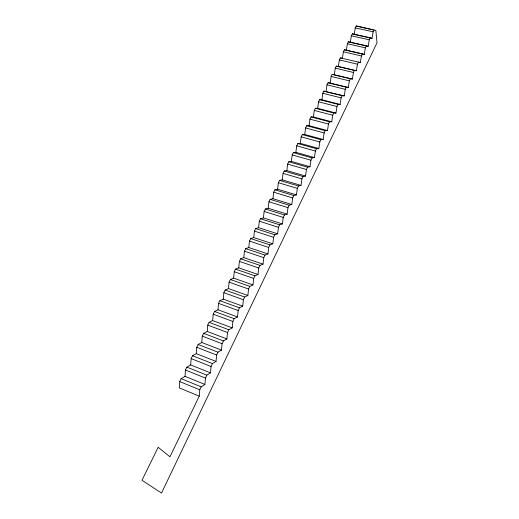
<?xml version="1.0" encoding="UTF-8"?>
<svg xmlns="http://www.w3.org/2000/svg" width="519" height="519" viewBox="0 0 519 519"><rect width="100%" height="100%" fill="white"/><g stroke="black" fill="none" stroke-linecap="round" stroke-linejoin="round"><path stroke-width="0.78" d="M372.039 38.361L370.216 37.777L369.249 39.781L368.185 46.34L366.33 45.815L365.35 47.832L364.293 54.398L362.398 53.924L361.412 55.968L360.361 62.527L358.434 62.124L357.435 64.181L356.397 70.746L354.425 70.396L353.42 72.478L352.388 79.044L350.377 78.752L349.358 80.86L348.346 87.419L346.29 87.198L345.265 89.32L344.259 95.885L342.164 95.723L341.119 97.87L340.127 104.429L337.992 104.338L336.941 106.505L335.962 113.064L333.775 113.038L332.718 115.231L331.745 121.79L329.52 121.829L328.449 124.041L327.495 130.6L325.218 130.71L324.141 132.948L323.194 139.501L320.878 139.682L319.782 141.94L318.848 148.492L316.486 148.752L315.383 151.029L314.462 157.581L312.049 157.912L310.933 160.215L310.025 166.761L307.566 167.17L306.437 169.499L305.548 176.045L303.038 176.525L301.896 178.88L301.02 185.419L298.457 185.977L297.309 188.358L296.446 194.891L293.832 195.533L292.671 197.94L291.821 204.467L289.154 205.193L287.98 207.626L287.143 214.146L284.431 214.957L283.238 217.416L282.42 223.929L279.65 224.824L278.45 227.309L277.646 233.822L274.817 234.802L273.604 237.313L272.819 243.82L269.938 244.89L268.706 247.427L267.934 253.921L264.995 255.089L263.756 257.651L263.003 264.139L260.006 265.397L258.747 267.992L258.014 274.473L254.959 275.823L253.687 278.45L252.967 284.918L249.853 286.365L248.569 289.018L247.868 295.48L244.689 297.03L243.392 299.71L242.71 306.158L239.467 307.812L238.156 310.524L237.494 316.96L234.186 318.718L232.856 321.462L232.22 327.885L228.847 329.747L227.504 332.523L226.881 338.933L223.442 340.905L222.087 343.714L221.483 350.111L217.98 352.193L216.605 355.035L216.027 361.419L212.446 363.611L211.058 366.492L210.5 372.856L206.854 375.166L205.446 378.079L204.914 384.43L185.024 376.353L181.163 378.682L179.717 381.582L179.302 387.894L199.257 396.14L169.953 456.811L158.172 447.281L141.972 480.289L161.513 493.05L377.028 42.759L375.853 30.459L356.261 25.95L355.236 27.903L354.237 34.423L372.039 38.361L373.109 31.802L374.069 29.823M185.024 376.353L185.465 370.021L186.892 367.154L190.681 364.935L210.5 372.856M190.681 364.935L191.141 358.597L192.549 355.755L196.266 353.653L216.027 361.419M196.266 353.653L196.746 347.295L198.135 344.493L201.781 342.495L221.483 350.111M201.781 342.495L202.287 336.124L203.669 333.354L207.243 331.466L226.881 338.933M199.257 396.14L199.77 389.801L201.197 386.856L204.914 384.43M207.243 331.466L207.769 325.082L209.131 322.344L212.641 320.56L232.22 327.885M212.641 320.56L213.192 314.17L214.535 311.458L217.98 309.785L237.494 316.96M217.98 309.785L218.551 303.375L219.881 300.696L223.261 299.119L242.71 306.158M223.261 299.119L223.845 292.703L225.162 290.05L228.477 288.577L247.868 295.48M228.477 288.577L229.087 282.148L230.384 279.527L233.641 278.145L252.967 284.918M233.641 278.145L234.264 271.709L235.555 269.121L238.746 267.836L258.014 274.473M238.746 267.836L239.389 261.388L240.66 258.825L243.794 257.632L263.003 264.139M243.794 257.632L244.455 251.177L245.714 248.646L248.789 247.544L267.934 253.921M248.789 247.544L249.47 241.082L250.716 238.571L253.733 237.566L272.819 243.82M253.733 237.566L254.427 231.091L255.627 228.6L258.585 227.679L277.646 233.822M258.585 227.679L259.299 221.198L260.519 218.746L263.418 217.909L282.42 223.929M263.418 217.909L264.152 211.428L265.358 208.995L268.206 208.242L287.143 214.146M268.206 208.242L268.952 201.755L270.146 199.354L272.936 198.68L291.821 204.467M272.936 198.68L273.701 192.186L274.882 189.811L277.62 189.221L296.446 194.891M277.62 189.221L278.398 182.72L279.566 180.365L282.258 179.853L301.02 185.419M282.258 179.853L283.05 173.352L284.204 171.023L286.838 170.589L305.548 176.045M286.838 170.589L287.649 164.082L288.791 161.779L291.38 161.415L310.025 166.761M291.38 161.415L292.203 154.909L293.332 152.625L295.875 152.339L314.462 157.581M295.875 152.339L296.712 145.826L297.828 143.575L300.319 143.361L318.848 148.492M300.319 143.361L301.169 136.841L302.279 134.609L304.718 134.466L323.194 139.501M304.718 134.466L305.581 127.946L306.677 125.734L309.077 125.663L327.495 130.6M309.077 125.663L309.953 119.143L311.037 116.957L313.392 116.95L331.745 121.79M313.392 116.95L314.28 110.43L315.351 108.263L317.66 108.328L335.962 113.064M317.66 108.328L318.562 101.802L319.626 99.661L321.884 99.784L340.127 104.429M321.884 99.784L322.799 93.264L323.85 91.143L344.259 95.885M326.068 91.331L326.996 84.805L328.04 82.703L348.346 87.419M330.214 82.962L331.148 76.436L332.179 74.353L352.388 79.044M334.314 74.671L335.261 68.145L336.286 66.088L356.397 70.746M338.375 66.464L339.335 59.938L340.347 57.901L342.404 58.336L343.37 51.809L344.369 49.792L362.398 53.924M364.293 54.398L346.387 50.285L347.367 43.765L348.359 41.767L366.33 45.815M368.185 46.34L350.331 42.318L351.318 35.792L352.304 33.813L370.216 37.777M372.772 29.791L356.261 25.95M355.236 27.903L373.109 31.802M351.318 35.792L369.249 39.781M347.367 43.765L365.35 47.832M343.37 51.809L361.412 55.968M340.347 57.901L360.361 62.527M339.335 59.938L357.435 64.181M336.286 66.088L354.425 70.396M335.261 68.145L353.42 72.478M332.179 74.353L350.377 78.752M331.148 76.436L349.358 80.86M344.369 49.792L346.387 50.285M328.04 82.703L346.29 87.198M326.996 84.805L345.265 89.32M323.85 91.143L342.164 95.723M322.799 93.264L341.119 97.87M319.626 99.661L337.992 104.338M318.562 101.802L336.941 106.505M315.351 108.263L333.775 113.038M314.28 110.43L332.718 115.231M311.037 116.957L329.52 121.829M309.953 119.143L328.449 124.041M306.677 125.734L325.218 130.71M305.581 127.946L324.141 132.948M302.279 134.609L320.878 139.682M301.169 136.841L319.782 141.94M297.828 143.575L316.486 148.752M296.712 145.826L315.383 151.029M348.359 41.767L350.331 42.318M293.332 152.625L312.049 157.912M292.203 154.909L310.933 160.215M288.791 161.779L307.566 167.17M287.649 164.082L306.437 169.499M284.204 171.023L303.038 176.525M283.05 173.352L301.896 178.88M279.566 180.365L298.457 185.977M278.398 182.72L297.309 188.358M274.882 189.811L293.832 195.533M273.701 192.186L292.671 197.94M270.146 199.354L289.154 205.193M268.952 201.755L287.98 207.626M265.358 208.995L284.431 214.957M352.304 33.813L354.237 34.423M264.152 211.428L283.238 217.416M260.519 218.746L279.65 224.824M259.299 221.198L278.45 227.309M255.627 228.6L274.817 234.802M254.427 231.091L273.604 237.313M250.716 238.571L269.938 244.89M249.47 241.082L268.706 247.427M245.714 248.646L264.995 255.089M244.455 251.177L263.756 257.651M240.66 258.825L260.006 265.397M239.389 261.388L258.747 267.992M235.555 269.121L254.959 275.823M234.264 271.709L253.687 278.45M230.384 279.527L249.853 286.365M229.087 282.148L248.569 289.018M225.162 290.05L244.689 297.03M223.845 292.703L243.392 299.71M219.881 300.696L239.467 307.812M218.551 303.375L238.156 310.524M214.535 311.458L234.186 318.718M213.192 314.17L232.856 321.462M209.131 322.344L228.847 329.747M207.769 325.082L227.504 332.523M203.669 333.354L223.442 340.905M202.287 336.124L222.087 343.714M198.135 344.493L217.98 352.193M196.746 347.295L216.605 355.035M192.549 355.755L212.446 363.611M191.141 358.597L211.058 366.492M186.892 367.154L206.854 375.166M185.465 370.021L205.446 378.079M181.163 378.682L201.197 386.856M179.717 381.582L199.77 389.801"/></g></svg>
